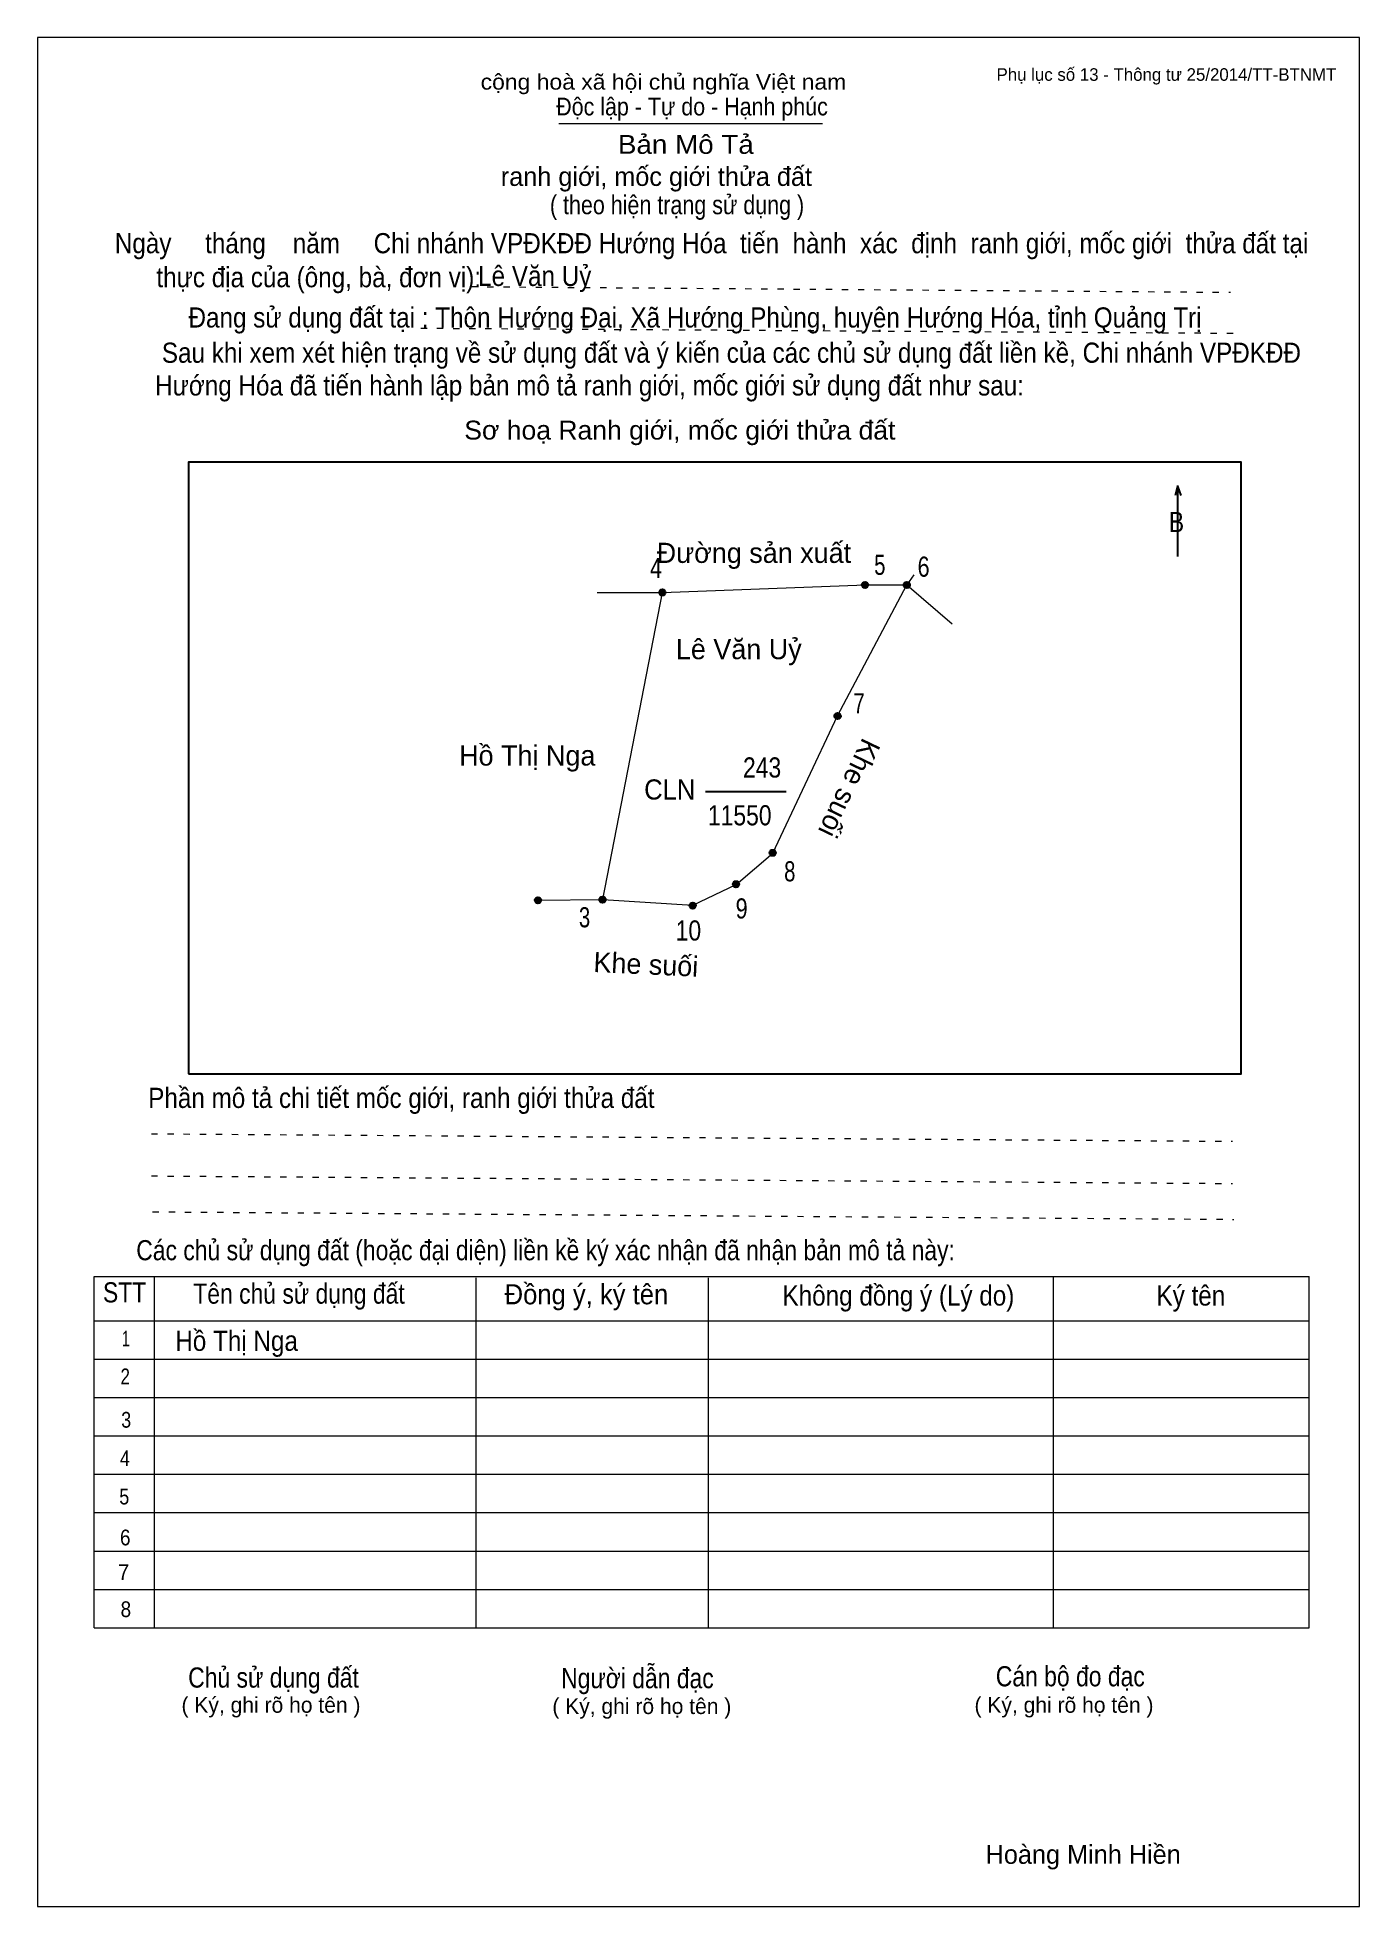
# Model space of a CAD drawing. Header units: centimetres. Extents: x 0 to 21, y 0 to 29.7.
import ezdxf
from ezdxf.enums import TextEntityAlignment as Align

# ---------------------------------------------------------------- set-up
doc = ezdxf.new("R2010")
doc.units = ezdxf.units.CM
doc.header["$LTSCALE"] = 0.13
doc.linetypes.add('DOTTED', pattern=[1.5, 0.3, -1.2])
for name, color, linetype, lineweight in [('1', 7, 'Continuous', 13), ('32', 7, 'Continuous', 25), ('33', 7, 'Continuous', 25), ('6', 7, 'Continuous', 13), ('62', 7, 'Continuous', 13)]:
    doc.layers.add(name, color=color, linetype=linetype, lineweight=lineweight)
doc.layers.add('34', color=7, linetype='Continuous')
doc.layers.add('63', color=7, linetype='Continuous')

msp = doc.modelspace()

# ---------------------------------------------------------------- hatches: boundary and pattern name
at = {"layer": '32'}
for points in [[(9.9756, 20.8807, 1), (9.8756, 20.8807, 1)], [(13.1954, 21, 1), (13.0954, 21, 1)], [(13.8588, 21, 1), (13.7588, 21, 1)], [(12.7587, 18.9161, 1), (12.6587, 18.9161, 1)], [(11.7279, 16.7434, 1), (11.6279, 16.7434, 1)], [(8.0003, 15.9902, 1), (7.9003, 15.9902, 1)], [(9.0255, 15.9989, 1), (8.9255, 15.9989, 1)], [(11.1445, 16.2447, 1), (11.0445, 16.2447, 1)], [(10.458, 15.9055, 1), (10.358, 15.9055, 1)]]:
    msp.add_hatch(color=256, dxfattribs=at).paths.add_polyline_path(points)

# ---------------------------------------------------------------- linework, layer by layer
at = {"layer": '1'}
msp.add_lwpolyline([(21, 0), (21, 29.7), (0, 29.7), (0, 0)], close=True, dxfattribs=at)
at = {"layer": '32'}
for centre in [(9.9256, 20.8807), (13.1454, 21), (13.8088, 21), (12.7087, 18.9161), (11.6779, 16.7434), (7.9503, 15.9902), (8.9755, 15.9989), (11.0945, 16.2447), (10.408, 15.9055)]:
    msp.add_circle(centre, 0.05, dxfattribs=at)
at = {"layer": '33'}
msp.add_line((10.61, 17.72), (11.89, 17.72), dxfattribs=at)
at = {"layer": '6'}
for p, q in [((13.92, 21.16), (13.81, 21)), ((8.89, 20.88), (9.93, 20.88)), ((12.71, 18.92), (13.81, 21)), ((13.81, 21), (14.53, 20.38)), ((8.98, 16), (10.41, 15.91))]:
    msp.add_line(p, q, dxfattribs=at)
for points in [[(7.95, 15.99), (8.98, 16), (9.93, 20.88)], [(9.93, 20.88), (13.15, 21), (13.81, 21)], [(10.41, 15.91), (11.1, 16.24), (11.68, 16.74), (12.71, 18.92)]]:
    msp.add_lwpolyline(points, dxfattribs=at)
at = {"layer": '62'}
for p, q in [((8.28, 28.33), (12.47, 28.33)), ((0.9, 10.01), (20.2, 10.01)), ((0.9, 4.43), (0.9, 10.01)), ((1.86, 4.43), (1.86, 10.01)), ((6.97, 4.43), (6.97, 9.99)), ((10.66, 4.43), (10.66, 9.99)), ((16.14, 4.43), (16.14, 10.01)), ((20.2, 4.43), (20.2, 10.01)), ((0.9, 9.31), (20.2, 9.31)), ((0.9, 8.7), (20.2, 8.7)), ((0.9, 8.09), (20.2, 8.09)), ((0.9, 7.48), (20.2, 7.48)), ((0.9, 6.87), (20.2, 6.87)), ((0.9, 6.26), (20.2, 6.26)), ((0.9, 5.65), (20.2, 5.65)), ((0.9, 5.04), (20.2, 5.04)), ((0.9, 4.43), (20.2, 4.43))]:
    msp.add_line(p, q, dxfattribs=at)
at = {"layer": '62', "linetype": 'DOTTED'}
for p, q in [((6.89, 25.74), (18.95, 25.65)), ((6.09, 25.08), (19.04, 25)), ((1.81, 12.28), (18.98, 12.16)), ((1.81, 11.61), (18.98, 11.49)), ((1.83, 11.04), (19, 10.92))]:
    msp.add_line(p, q, dxfattribs=at)
at = {"layer": '62', "lineweight": 25}
for p, q in [((18.11, 22.58), (18.11, 21.45)), ((18.11, 22.57), (18.07, 22.42)), ((18.11, 22.57), (18.16, 22.42))]:
    msp.add_line(p, q, dxfattribs=at)
msp.add_lwpolyline([(2.4, 13.23), (19.12, 13.23), (19.12, 22.95), (2.4, 22.95)], close=True, dxfattribs=at)

# ---------------------------------------------------------------- texts
at = {"layer": '32'}
for s, width, p in [('4', 0.8, (9.825, 21.11)), ('5', 0.75, (13.38, 21.16)), ('6', 0.8, (14.075, 21.13)), ('7', 0.75, (13.05, 18.96)), ('8', 0.75, (11.95, 16.29)), ('3', 0.75, (8.69, 15.56)), ('9', 0.8, (11.185, 15.7)), ('10', 0.85, (10.34, 15.35))]:
    msp.add_text(s, height=0.32, dxfattribs=dict(at, width=width)).set_placement(p, align=Align.CENTER)
at = {"layer": '33'}
for s, p in [('Đường sản xuất', (11.38, 21.35)), ('Lê Văn Uỷ', (11.14, 19.82)), ('Hồ Thị Nga', (7.78, 18.13))]:
    msp.add_text(s, height=0.32, dxfattribs=at).set_placement(p, align=Align.CENTER)
for height, rotation, p in [(0.3199, 244.323, (12.7502, 17.8393)), (0.3198, 357.422, (9.6578, 14.8127))]:
    msp.add_text('Khe suối', height=height, rotation=rotation, dxfattribs=at).set_placement(p, align=Align.CENTER)
at = {"layer": '33', "width": 0.85}
for s, p in [('243', (11.51, 17.94)), ('11550', (11.155, 17.18))]:
    msp.add_text(s, height=0.32, dxfattribs=at).set_placement(p, align=Align.CENTER)
at = {"layer": '33', "width": 0.95}
msp.add_text('CLN', height=0.32, dxfattribs=at).set_placement((10.45, 17.59), align=Align.RIGHT)
at = {"layer": '34', "width": 0.9}
for s, p in [('Lê Văn Uỷ', (7, 25.75)), ('Hồ Thị Nga', (2.19, 8.83))]:
    msp.add_text(s, height=0.32, dxfattribs=at).set_placement(p)
at = {"layer": '62'}
for s, height, width, p in [('cộng hoà xã hội chủ nghĩa Việt nam', 0.2474, 1.1, (7.04, 28.87)), ('Độc lập - Tự do - Hạnh phúc', 0.2828, 0.9, (8.24, 28.46)), ('Bản Mô Tả', 0.3, 1.1, (9.22, 27.85)), ('( theo hiện trạng sử dụng )', 0.3, 0.85, (8.14, 26.89)), ('Ngày     tháng    năm     Chi nhánh VPĐKĐĐ Hướng Hóa  tiến  hành  xác  định  ranh giới, mốc giới  thửa đất tại ', 0.32, 0.9, (1.23, 26.27)), ('thực địa của (ông, bà, đơn vị): ', 0.32, 0.9, (1.89, 25.73)), ('Đang sử dụng đất tại : Thôn Hướng Đại, Xã Hướng Phùng, huyện Hướng Hóa, tỉnh Quảng Trị', 0.32, 0.9, (2.4, 25.09)), (' Sau khi xem xét hiện trạng về sử dụng đất và ý kiến của các chủ sử dụng đất liền kề, Chi nhánh VPĐKĐĐ ', 0.32, 0.9, (1.87, 24.53)), ('Hướng Hóa đã tiến hành lập bản mô tả ranh giới, mốc giới sử dụng đất như sau:', 0.32, 0.9, (1.87, 24.01)), ('Sơ hoạ Ranh giới, mốc giới thửa đất', 0.3, 1.05, (6.78, 23.31)), ('B', 0.32, 0.85, (17.97, 21.84)), ('Phần mô tả chi tiết mốc giới, ranh giới thửa đất ', 0.32, 0.9, (1.76, 12.69)), ('Các chủ sử dụng đất (hoặc đại diện) liền kề ký xác nhận đã nhận bản mô tả này:', 0.32, 0.85, (1.57, 10.27))]:
    msp.add_text(s, height=height, dxfattribs=dict(at, width=width)).set_placement(p)
msp.add_text('ranh giới, mốc giới thửa đất', height=0.3, dxfattribs=at).set_placement((7.36, 27.34))
for s, height, width, p in [('STT', 0.32, 0.85, (1.385, 9.6)), ('Tên chủ sử dụng đất', 0.32, 0.85, (4.155, 9.58)), ('Đồng ý, ký tên', 0.32, 0.95, (8.72, 9.57)), ('Không đồng ý (Lý do)', 0.32, 0.9, (13.675, 9.55)), ('Ký tên', 0.32, 0.9, (18.32, 9.55)), ('1', 0.25, 0.7, (1.405, 8.9)), ('2', 0.25, 0.8, (1.395, 8.3)), ('3', 0.25, 0.85, (1.41, 7.61)), ('4', 0.25, 0.85, (1.39, 7)), ('5', 0.25, 0.85, (1.38, 6.39)), ('6', 0.25, 0.9, (1.395, 5.74)), ('7', 0.25, 0.95, (1.37, 5.19)), ('8', 0.25, 0.9, (1.405, 4.6)), ('Người dẫn đạc', 0.32, 0.85, (9.53, 3.47)), ('Chủ sử dụng đất', 0.32, 0.85, (3.75, 3.48)), ('Cán bộ đo đạc', 0.32, 0.85, (16.405, 3.5))]:
    msp.add_text(s, height=height, dxfattribs=dict(at, width=width)).set_placement(p, align=Align.CENTER)
for p in [(3.71, 3.08), (9.6, 3.06), (16.305, 3.08)]:
    msp.add_text('( Ký, ghi rõ họ tên )', height=0.25, dxfattribs=at).set_placement(p, align=Align.CENTER)
at = {"layer": '63'}
msp.add_text('Phụ lục số 13 - Thông tư 25/2014/TT-BTNMT', height=0.2, dxfattribs=at).set_placement((20.63, 29.01), align=Align.RIGHT)
msp.add_text('Hoàng Minh Hiền', height=0.3, dxfattribs=at).set_placement((16.61, 0.68), align=Align.CENTER)

doc.saveas('drawing.dxf')
